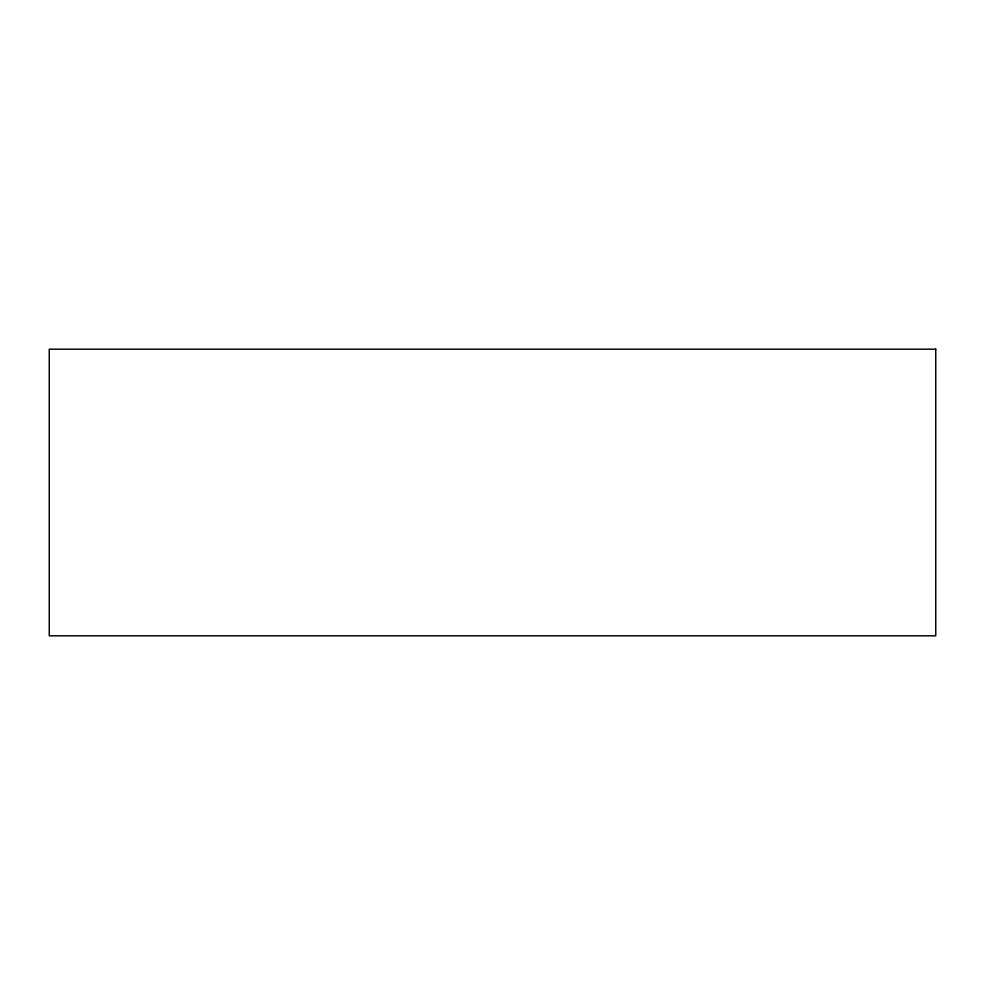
<?xml version="1.0" encoding="UTF-8"?>
<svg xmlns="http://www.w3.org/2000/svg" width="985" height="985" viewBox="0 0 985 985"><rect width="100%" height="100%" fill="white"/><g stroke="black" fill="none" stroke-linecap="round" stroke-linejoin="round"><path stroke-width="1.48" d="M935.75 349.183L49.25 349.183L49.25 635.817L935.75 635.817L935.75 349.183"/></g></svg>
